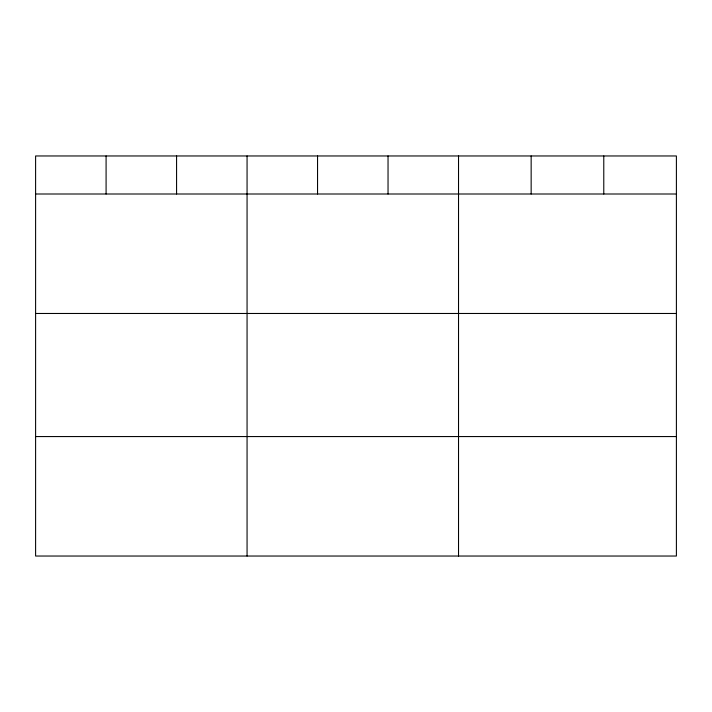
<?xml version="1.0" encoding="UTF-8"?>
<svg xmlns="http://www.w3.org/2000/svg" width="712" height="712" viewBox="0 0 712 712"><rect width="100%" height="100%" fill="white"/><g stroke="black" fill="none" stroke-linecap="round" stroke-linejoin="round"><path stroke-width="1.07" d="M676.4 194.002L676.4 556.036L35.6 556.036L35.6 155.964L676.4 155.964L676.4 194.002L35.6 194.002M35.6 313.476L676.4 313.476M35.6 436.563L676.4 436.563M603.776 155.964L603.776 194.002M531.152 155.964L531.152 194.002M458.528 155.964L458.528 556.036M388.04 155.964L388.04 194.002M317.552 155.964L317.552 194.002M247.064 155.964L247.064 556.036M176.576 155.964L176.576 194.002M106.088 155.964L106.088 194.002"/></g></svg>
